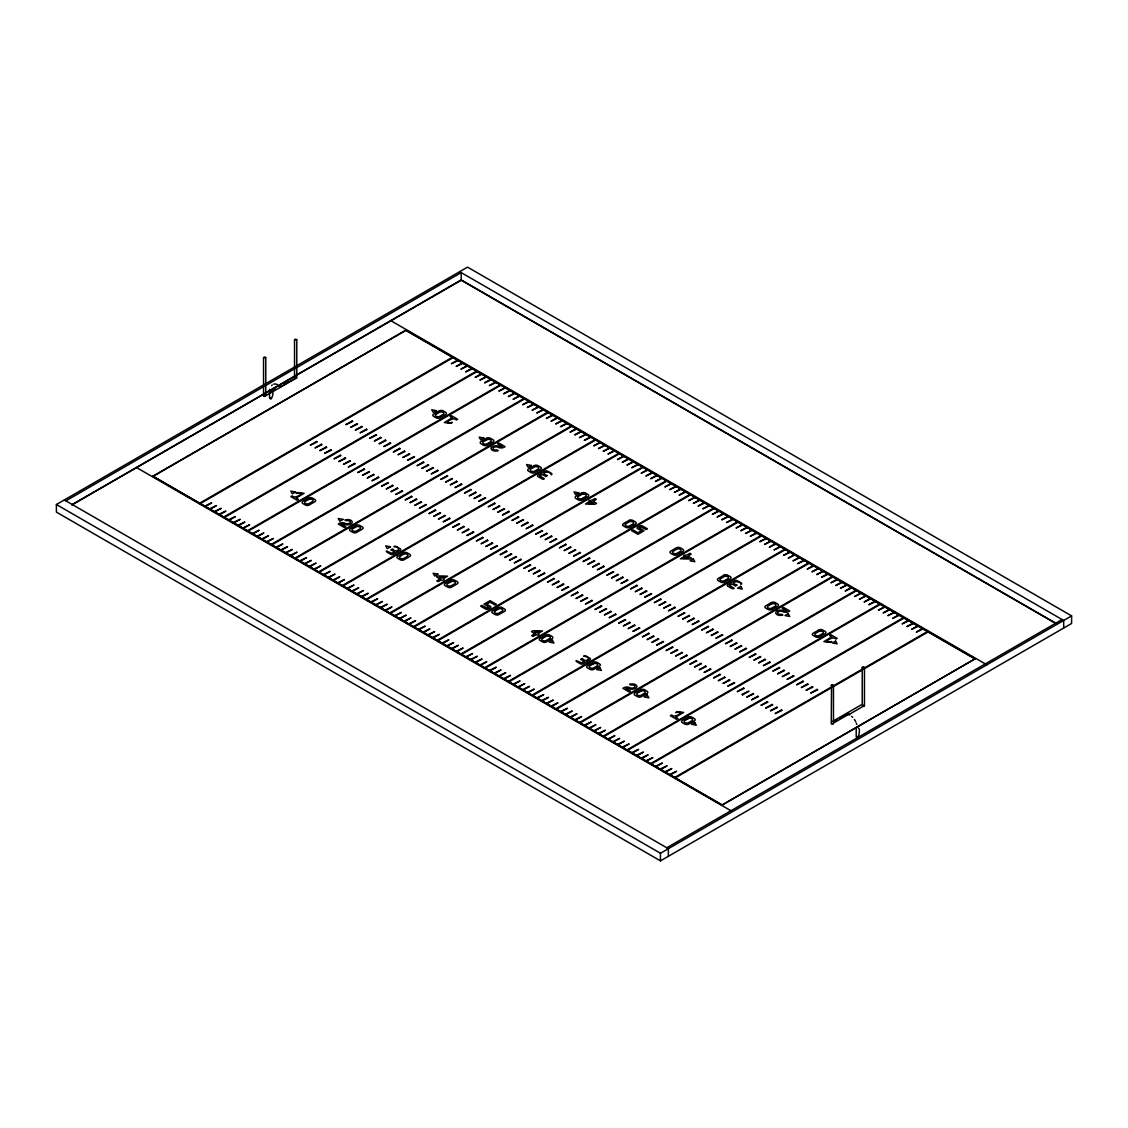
<?xml version="1.0" encoding="UTF-8"?>
<svg xmlns="http://www.w3.org/2000/svg" width="1128" height="1128" viewBox="0 0 1128 1128"><rect width="100%" height="100%" fill="white"/><g stroke="black" fill="none" stroke-linecap="round" stroke-linejoin="round"><path stroke-width="1.5" d="M264.953 395.364L265.447 396.436L263.571 396.154L263.543 357.647L264.657 356.998L265.771 357.647L265.771 394.419M265.771 357.647L263.543 357.647M263.543 395.984L264.657 395.336M271.792 391.162C275.147 392.826 270.086 402.555 270.114 397.592M294.535 376.526L294.535 339.739L295.649 339.105L296.777 339.739L296.777 378.091L294.69 378.416M296.777 339.739L294.535 339.739M848.044 714.644L833.141 723.288L833.141 724.19L831.265 723.908L831.562 684.936L833.465 685.387L833.465 722.174M833.465 685.387L831.223 685.387M832.351 721.539L862.229 704.281L862.229 667.494L863.343 666.859L864.457 667.494L864.457 705.846L862.37 706.17M864.457 667.494L862.229 667.494M858.45 728.082C861.073 729.181 857.548 741.928 856.772 736.288M491.3 447.816L491.188 448.154A4.526 2.608 0 0 0 493.303 450.692A4.526 2.608 0 0 0 498.209 450.622L496.912 449.875A2.778 1.607 0 0 1 493.782 449.55A2.608 1.509 0 0 1 493.782 447.421A3.158 1.819 0 0 1 497.815 447.111A4.512 2.608 0 0 0 503.793 447.421L505.104 446.66L498.787 443.008L497.462 443.769L502.115 446.505L501.043 446.885A2.496 1.438 0 0 1 499.648 446.589A5.175 2.989 0 0 0 492.457 446.66A4.526 2.608 0 0 0 491.286 447.788M280.717 386.453L279.392 386.805L280.153 385.212M56.4 504.512L467.542 267.139L1071.6 615.888L1071.6 623.488L660.458 860.861L56.4 512.112L56.4 504.512L660.458 853.261L1071.6 615.888M65.889 500.86L461.211 272.609L461.211 280.223L1056.062 623.657M71.882 504.695L461.211 279.913L1056.005 623.319M71.995 504.935L461.211 280.223M294.859 376.724L295.649 376.259M271.016 391.402L275.19 388.991M285.116 383.252L287.908 381.645M280.153 387.031L294.859 378.543M265.771 395.716L295.649 378.472M152.858 476.199L405.868 330.123L975.142 658.794L722.131 805.18L152.858 476.199L722.131 804.87L975.142 658.794M152.858 476.509L405.868 330.433L975.142 659.104M199.642 503.215L452.652 357.139M200.305 503.596L453.315 357.52M204.718 506.119L211.697 502.848L205.367 506.5M457.728 360.058L451.397 363.709L458.377 360.438M209.456 508.869L216.435 505.598L210.118 509.25M462.466 362.793L456.135 366.445L463.129 363.174M214.207 511.604L221.187 508.333L214.856 511.985M467.218 365.528L460.887 369.18L467.866 365.909M218.945 514.34L225.924 511.069L219.607 514.721M471.955 368.264L465.624 371.916L472.618 368.644M223.682 517.103L476.693 371.027M224.345 517.484L477.356 371.408M228.434 519.825L235.414 516.553L229.097 520.205M481.444 373.749L475.114 377.401L482.107 374.129M233.172 522.56L240.165 519.289L233.834 522.941M486.182 376.484L479.865 380.136L486.845 376.865M237.923 525.295L244.903 522.024L238.586 525.676M385.381 440.16L379.05 443.812L386.044 440.54L385.311 440.117M490.934 379.219L484.603 382.871L491.582 379.6M242.661 528.031L249.655 524.76L243.324 528.412M495.671 381.969L489.355 385.621L496.334 382.35M247.413 530.794L500.423 384.719M248.061 531.175L501.072 385.099M252.15 533.516L259.144 530.245L252.813 533.896M505.161 387.44L498.844 391.092L505.823 387.82M256.902 536.251L263.882 532.98L257.551 536.632M509.912 390.175L503.581 393.827L510.561 390.556M261.64 538.987L268.619 535.715L262.302 539.367M514.65 392.925L508.319 396.577L515.313 393.305M266.391 541.736L273.371 538.465L267.04 542.117M519.388 395.66L513.071 399.312L520.05 396.041M271.129 544.486L524.139 398.41M271.792 544.866L524.802 398.79M275.866 547.207L282.86 543.936L276.529 547.588M528.877 401.131L522.56 404.783L529.54 401.512M280.618 549.942L287.598 546.671L281.281 550.323M533.629 403.88L527.298 407.532L534.291 404.261M285.356 552.692L292.349 549.421L286.018 553.072M538.366 406.616L532.049 410.268L539.029 406.996M290.107 555.427L297.087 552.156L290.756 555.808M543.118 409.351L536.787 413.003L543.766 409.732M294.845 558.177L547.856 412.101M295.508 558.557L548.518 412.481M299.597 560.898L306.576 557.627L300.245 561.279M552.607 414.836L546.276 418.488L553.256 415.217M304.334 563.647L311.314 560.376L304.997 564.028M557.345 417.571L551.014 421.223L558.007 417.952M309.086 566.383L316.066 563.112L309.735 566.764M562.082 420.307L555.766 423.959L562.745 420.688M313.824 569.118L320.803 565.847L314.486 569.499M566.834 423.042L560.503 426.694L567.497 423.423M318.561 571.868L571.572 425.806M319.224 572.249L572.234 426.187M323.313 574.603L330.292 571.332L323.976 574.984M576.323 428.527L569.992 432.179L576.986 428.908M328.051 577.339L335.044 574.067L328.713 577.719M581.061 431.263L574.744 434.914L581.724 431.643M332.802 580.074L339.782 576.803L333.465 580.455M585.813 433.998L579.482 437.65L586.461 434.379M337.54 582.809L344.533 579.538L338.203 583.19M590.55 436.748L584.234 440.399L591.213 437.128M342.292 585.573L595.302 439.497M342.94 585.954L595.951 439.878M347.029 588.294L354.009 585.023L347.692 588.675M600.04 442.218L593.709 445.87L600.702 442.599M351.781 591.03L358.76 587.759L352.429 591.41M604.791 444.954L598.46 448.606L605.44 445.334M356.518 593.765L363.498 590.494L357.181 594.146M609.529 447.703L603.198 451.355L610.192 448.084M361.256 596.515L368.25 593.243L361.919 596.895M614.266 450.439L607.95 454.09L614.929 450.819M366.008 599.264L619.018 453.188M366.671 599.645L619.681 453.569M370.745 601.985L377.739 598.714L371.408 602.366M623.756 455.909L617.439 459.561L624.418 456.29M375.497 604.721L382.477 601.45L376.16 605.101M628.507 458.659L622.177 462.311L629.156 459.025M380.235 607.47L387.228 604.199L380.897 607.851M633.245 461.394L626.928 465.046L633.908 461.775M384.986 610.206L391.966 606.934L385.635 610.586M637.997 464.13L631.666 467.782L638.645 464.51M389.724 612.955L642.734 466.879M390.387 613.336L643.397 467.26M394.476 615.676L401.455 612.405L395.124 616.057M647.486 469.615L641.155 473.252L648.135 469.981M399.213 618.426L406.193 615.155L399.876 618.807M652.224 472.35L645.893 476.002L652.886 472.731M403.965 621.161L410.944 617.89L404.614 621.542M656.961 475.085L650.644 478.737L657.624 475.466M408.703 623.897L415.682 620.626L409.365 624.277M661.713 477.821L655.382 481.473L662.376 478.201M413.44 626.646L666.451 480.584M414.103 627.027L667.113 480.965M418.192 629.382L425.171 626.111L418.855 629.762M671.202 483.306L664.871 486.958L671.865 483.686M422.929 632.117L429.923 628.846L423.592 632.498M675.94 486.041L669.623 489.693L676.603 486.422M427.681 634.852L434.661 631.581L428.344 635.233M680.692 488.776L674.361 492.428L681.34 489.157M432.419 637.588L439.412 634.317L433.081 637.969M685.429 491.512L679.112 495.164L686.092 491.893M437.171 640.351L690.181 494.275M437.819 640.732L690.829 494.656M441.908 643.073L448.888 639.802L442.571 643.453M694.918 496.997L688.588 500.649L695.581 497.377M446.66 645.808L453.639 642.537L447.308 646.189M699.656 499.732L693.339 503.384L700.319 500.113M451.397 648.544L458.377 645.272L452.06 648.924M704.408 502.468L698.077 506.119L705.07 502.848M456.135 651.293L463.129 648.022L456.798 651.674M709.145 505.217L702.829 508.869L709.808 505.598M460.887 654.043L713.897 507.967M461.549 654.423L714.56 508.347M465.624 656.764L472.618 653.493L466.287 657.145M718.635 510.688L712.318 514.34L719.297 511.069M470.376 659.499L477.356 656.228L471.039 659.88M723.386 513.423L717.055 517.075L724.035 513.804M475.114 662.249L482.107 658.978L475.776 662.629M728.124 516.173L721.807 519.825L728.787 516.553M479.865 664.984L486.845 661.713L480.514 665.365M732.876 518.908L726.545 522.56L733.524 519.289M484.603 667.734L737.613 521.658M485.266 668.114L738.276 522.038M489.355 670.455L496.334 667.184L490.003 670.836M742.365 524.379L736.034 528.031L743.014 524.76M494.092 673.204L501.072 669.919L494.755 673.571M747.103 527.129L740.772 530.78L747.765 527.509M498.844 675.94L505.823 672.669L499.492 676.321M751.84 529.864L745.523 533.516L752.503 530.245M503.581 678.675L510.561 675.404L504.244 679.056M756.592 532.599L750.261 536.251L757.255 532.98M508.319 681.425L761.33 535.363M508.982 681.805L761.992 535.729M513.071 684.16L520.05 680.875L513.734 684.527M766.081 538.084L759.75 541.736L766.744 538.465M517.808 686.896L524.802 683.624L518.471 687.276M770.819 540.82L764.502 544.471L771.481 541.2M522.56 689.631L529.54 686.36L523.209 690.012M775.57 543.555L769.24 547.207L776.219 543.936M527.298 692.366L534.291 689.095L527.96 692.747M780.308 546.29L773.991 549.942L780.971 546.671M532.049 695.13L785.06 549.054M532.698 695.511L785.708 549.435M536.787 697.851L543.766 694.58L537.45 698.232M789.797 551.775L783.466 555.427L790.46 552.156M541.539 700.587L548.518 697.315L542.187 700.967M794.535 554.511L788.218 558.163L795.198 554.891M546.276 703.322L553.256 700.051L546.939 703.703M799.287 557.246L792.956 560.898L799.949 557.627M551.014 706.058L558.007 702.786L551.677 706.438M804.024 559.996L797.707 563.647L804.687 560.376M555.766 708.821L808.776 562.745M556.428 709.202L809.439 563.126M560.503 711.542L567.497 708.271L561.166 711.923M813.514 565.466L807.197 569.118L814.176 565.847M565.255 714.278L572.234 711.007L565.918 714.659M818.265 568.202L811.934 571.854L818.914 568.582M569.992 717.013L576.986 713.742L570.655 717.394M823.003 570.951L816.686 574.603L823.666 571.332M574.744 719.763L581.724 716.491L575.393 720.143M827.755 573.687L821.424 577.339L828.403 574.067M579.482 722.512L832.492 576.436M580.144 722.893L833.155 576.817M584.234 725.233L591.213 721.962L584.882 725.614M837.244 579.157L830.913 582.809L837.892 579.538M588.971 727.969L595.951 724.698L589.634 728.35M841.981 581.907L835.651 585.559L842.644 582.288M593.709 730.718L600.702 727.447L594.371 731.099M846.719 584.642L840.402 588.294L847.382 585.023M598.46 733.454L605.44 730.183L599.123 733.835M851.471 587.378L845.14 591.03L852.134 587.759M603.198 736.203L856.208 590.127M603.861 736.584L856.871 590.508M607.95 738.925L614.929 735.653L608.612 739.305M860.96 592.863L854.629 596.515L861.609 593.243M612.687 741.674L619.681 738.403L613.35 742.055M865.698 595.598L859.381 599.25L866.36 595.979M617.439 744.409L624.418 741.138L618.088 744.79M870.449 598.333L864.118 601.985L871.098 598.714M622.177 747.145L629.156 743.874L622.839 747.526M875.187 601.069L868.856 604.721L875.85 601.45M626.928 749.909L879.939 603.832M627.577 750.275L880.587 604.213M631.666 752.63L638.645 749.359L632.329 753.01M884.676 606.554L878.345 610.206L885.339 606.934M636.418 755.365L643.397 752.094L637.066 755.746M889.414 609.289L883.097 612.941L890.077 609.67M742.619 694.806L748.95 691.154L741.956 694.425L742.689 694.848M641.155 758.101L648.135 754.829L641.818 758.481M894.166 612.025L887.835 615.676L894.828 612.405M645.893 760.836L652.886 757.565L646.555 761.217M898.903 614.774L892.586 618.426L899.566 615.155M650.644 763.6L903.655 617.524M651.307 763.98L904.318 617.904M655.382 766.321L662.376 763.05L656.045 766.702M908.392 620.245L902.076 623.897L909.055 620.626M660.134 769.056L667.113 765.785L660.782 769.437M913.144 622.98L906.813 626.632L913.793 623.361M664.871 771.792L671.865 768.52L665.534 772.172M917.882 625.73L911.565 629.382L918.544 626.111M669.623 774.541L676.603 771.27L670.272 774.922M922.634 628.465L916.303 632.117L923.282 628.846M674.685 777.474L927.695 631.412M675.348 777.855L928.358 631.793M834.537 721.567L837.314 719.96M840.092 718.353L845.662 715.138M848.961 714.517L863.343 706.227M666.789 847.777L1062.111 619.54M436.183 414.188L439.37 412.354A2.637 1.523 0 0 1 440.865 411.931L441.541 411.931A2.637 1.523 0 0 1 443.036 412.354A2.637 1.523 0 0 1 443.05 414.469L439.864 416.302A2.637 1.523 0 0 1 438.369 416.726L437.692 416.726A2.637 1.523 0 0 1 435.535 415.71A2.637 1.523 0 0 1 436.127 414.159M400.313 556.16L403.5 554.341A2.637 1.523 0 0 1 404.994 553.918L405.671 553.918A2.637 1.523 0 0 1 407.166 554.327A2.637 1.523 0 0 1 407.18 556.456L403.993 558.275A2.637 1.523 0 0 1 402.499 558.698L401.822 558.698A2.637 1.523 0 0 1 399.664 557.697A2.637 1.523 0 0 1 400.257 556.132M625.941 523.73L629.128 521.911A2.637 1.523 0 0 1 630.566 521.46L631.299 521.489A2.637 1.523 0 0 1 633.4 522.461A2.637 1.523 0 0 1 632.808 524.026L629.621 525.859A2.637 1.523 0 0 1 628.127 526.268L627.45 526.282A2.637 1.523 0 0 1 625.293 525.267A2.637 1.523 0 0 1 625.885 523.702M495.192 610.939L498.379 609.12M676.56 549.294L673.374 551.127A2.637 1.523 0 0 0 673.388 553.256A2.637 1.523 0 0 0 674.882 553.665L675.573 553.665A2.637 1.523 0 0 0 677.068 553.242L680.254 551.423A2.637 1.523 0 0 0 680.847 549.858A2.637 1.523 0 0 0 678.689 548.857L678.055 548.885A2.637 1.523 0 0 0 676.518 549.265M542.624 638.335L545.811 636.502A2.637 1.523 0 0 1 547.263 636.051L547.982 636.079A2.637 1.523 0 0 1 550.097 637.052A2.637 1.523 0 0 1 549.505 638.617L546.319 640.45A2.637 1.523 0 0 1 544.824 640.873L544.147 640.873A2.637 1.523 0 0 1 541.99 639.858A2.637 1.523 0 0 1 542.582 638.307M720.82 578.509L724.007 576.69A2.637 1.523 0 0 1 725.445 576.239M688.136 718.663L684.95 720.496A2.637 1.523 0 0 0 684.964 722.625A2.637 1.523 0 0 0 686.458 723.034L687.135 723.034A2.637 1.523 0 0 0 688.63 722.611L691.816 720.792A2.637 1.523 0 0 0 692.409 719.227A2.637 1.523 0 0 0 690.265 718.226M847.847 712.966L848.637 713.418M847.847 714.785L847.086 714.56M310.115 499.14L310.792 499.14A2.637 1.523 0 0 1 312.893 500.113A2.637 1.523 0 0 1 312.301 501.678L309.114 503.497A2.637 1.523 0 0 1 307.62 503.92L306.943 503.92A2.637 1.523 0 0 1 304.786 502.919A2.637 1.523 0 0 1 305.378 501.354L308.621 499.563A2.637 1.523 0 0 1 310.059 499.112M820.38 631.045L821.057 631.045A2.637 1.523 0 0 1 823.158 632.018A2.637 1.523 0 0 1 822.566 633.583L819.379 635.416A2.637 1.523 0 0 1 817.885 635.825L817.208 635.825A2.637 1.523 0 0 1 815.05 634.824A2.637 1.523 0 0 1 815.643 633.259L818.886 631.468A2.637 1.523 0 0 1 820.324 631.017M583.853 494.106L583.176 494.106A2.637 1.523 0 0 0 581.639 494.501L578.495 496.348A2.637 1.523 0 0 0 577.86 497.885A2.637 1.523 0 0 0 580.004 498.886L580.694 498.886A2.637 1.523 0 0 0 582.189 498.463L585.376 496.644A2.637 1.523 0 0 0 585.968 495.079A2.637 1.523 0 0 0 583.81 494.078M863.343 705.197L864.457 705.846M459.632 271.707L1063.69 620.456L1063.69 628.056M390.711 320.62L987.042 664.9M848.637 714.334L849.751 714.983M270.664 398.142L271.453 398.607M345.14 519.994L346.465 520.755A2.778 1.607 0 0 1 349.581 521.08A2.608 1.509 0 0 1 349.581 523.209A3.158 1.819 0 0 1 345.549 523.533A4.512 2.608 0 0 0 339.57 523.209L338.259 523.97L344.576 527.622L345.901 526.861L341.248 524.125L342.32 523.759A2.496 1.438 0 0 1 343.716 524.041A5.175 2.989 0 0 0 350.907 523.97A4.47 2.58 0 0 0 352.063 522.814L352.176 522.49A4.47 2.58 0 0 0 350.075 519.938A4.47 2.58 0 0 0 345.224 520.008M629.776 684.329L631.088 685.091A2.778 1.607 0 0 1 634.218 685.415A2.608 1.509 0 0 1 634.218 687.544A3.158 1.819 0 0 1 630.185 687.854A4.512 2.608 0 0 0 624.207 687.544L622.896 688.306L629.212 691.957L630.538 691.196L625.885 688.461L626.956 688.094A2.496 1.438 0 0 1 628.352 688.376A5.175 2.989 0 0 0 635.543 688.306A4.47 2.58 0 0 0 636.7 687.149L636.812 686.825A4.47 2.58 0 0 0 634.697 684.273A4.47 2.58 0 0 0 629.861 684.343M136.389 467.457L731.184 810.863M64.31 499.944L668.368 848.693L668.368 856.293M856.208 728.124L856.208 736.852M660.458 853.261L660.458 860.861M269.55 389.371L269.55 398.142M264.657 394.166L264.657 395.984M271.679 385.607A10.716 6.19 60 0 1 272.229 384.972M273.639 384.169A10.716 6.19 60 0 1 277.262 384.521M851.71 716.407A10.716 6.19 60 0 1 852.655 717.323M854.361 719.452A10.716 6.19 60 0 1 855.771 721.878M856.321 723.147A10.716 6.19 60 0 1 856.758 724.43M688.08 718.649A2.637 1.523 0 0 1 689.575 718.226M358.182 526.494A2.637 1.523 0 0 1 360.34 527.509A2.637 1.523 0 0 1 359.747 529.06L356.561 530.893A2.637 1.523 0 0 1 355.066 531.316L354.389 531.316A2.637 1.523 0 0 1 352.232 530.301A2.637 1.523 0 0 1 352.824 528.75L356.053 526.945A2.637 1.523 0 0 1 357.505 526.494M495.136 610.911A2.637 1.523 0 0 0 494.543 612.476A2.637 1.523 0 0 0 496.701 613.477L497.377 613.477A2.637 1.523 0 0 0 498.872 613.054L502.059 611.235A2.637 1.523 0 0 0 502.651 609.67A2.637 1.523 0 0 0 500.508 608.669M498.322 609.092A2.637 1.523 0 0 1 499.817 608.669M777.093 610.953A4.526 2.608 0 0 0 775.923 612.123L775.824 612.49A4.526 2.608 0 0 0 777.939 615.028A4.526 2.608 0 0 0 782.846 614.957L781.535 614.21A2.778 1.607 0 0 1 778.419 613.886A2.608 1.509 0 0 1 778.419 611.757A3.158 1.819 0 0 1 782.451 611.446A4.512 2.608 0 0 0 788.43 611.757L789.741 610.995L783.424 607.343L782.099 608.105L786.752 610.84L785.68 611.207A2.496 1.438 0 0 1 784.284 610.925A5.175 2.989 0 0 0 777.093 610.995M726.122 576.239A2.637 1.523 0 0 1 728.279 577.24A2.637 1.523 0 0 1 727.687 578.805L724.5 580.638A2.637 1.523 0 0 1 723.006 581.047L722.329 581.061A2.637 1.523 0 0 1 720.172 580.046A2.637 1.523 0 0 1 720.764 578.481M536.378 466.682A2.637 1.523 0 0 1 538.521 467.683A2.637 1.523 0 0 1 537.929 469.248L534.742 471.081A2.637 1.523 0 0 1 533.248 471.504L532.571 471.504A2.637 1.523 0 0 1 530.414 470.489A2.637 1.523 0 0 1 531.006 468.938L534.249 467.133A2.637 1.523 0 0 1 535.687 466.682M296.382 497.956L298.455 499.478L297.143 500.24L290.812 496.588L292.138 495.826C295.282 500.24 307.62 490.13 296.213 493.472L297.806 492.555L304.123 493.317L296.41 497.885M394.476 551.902L391.825 553.298L386.354 550.986A2.326 1.339 0 0 0 387.017 552.128L390.697 554.257A1.861 1.072 0 0 0 393.334 554.257L400.186 550.295A1.861 1.072 0 0 0 400.186 548.772L396.506 546.643A2.326 1.339 0 0 0 394.518 546.262L393.869 546.643C403.514 547.306 396.111 553.735 393.066 549.378A1.495 0.86 0 0 1 392.643 548.871L390.866 549.9A1.495 0.86 0 0 1 391.754 550.14L394.476 551.902M452.102 417.825L444.361 422.549L450.692 423.31L452.272 422.394C441.034 425.735 453.132 415.626 456.346 420.039L457.672 419.278L451.341 415.626L450.03 416.387L452.102 417.825M439.934 578.904L436.564 576.775L437.213 576.394A2.749 1.593 0 0 1 438.82 575.943L447.633 576.168L443.346 578.636L444.206 579.665L442.881 580.426L441.189 579.905L438.143 581.639L436.818 580.878L439.878 579.073M488.621 607.047L486.774 608.048L481.896 605.384L480.57 606.145L485.576 609.035A1.861 1.072 0 0 0 488.212 609.035L490.327 607.809A1.861 1.072 0 0 0 490.327 606.286L486.633 604.157L490.06 602.183L495.065 605.073L496.39 604.312L490.06 600.66L483.997 604.157L488.621 607.047M539.692 475.819L544.373 478.765L543.724 479.146A2.326 1.339 0 0 1 541.736 478.765L538.056 476.636A1.861 1.072 0 0 1 538.056 475.114L544.909 471.166A1.861 1.072 0 0 1 547.545 471.166L551.225 473.295A2.326 1.339 0 0 1 551.888 474.437L551.225 474.817C550.788 469.967 538.606 472.872 546.488 475.269A1.495 0.86 0 0 0 547.376 475.508L545.599 476.538A1.495 0.86 0 0 0 545.176 476.03L542.145 474.465L539.692 475.819M534.813 633.682L531.697 635.656L533.022 636.418L536.167 634.655L537.76 635.205L539.085 634.444L538.169 633.471L542.512 630.947L533.699 630.721A2.749 1.593 0 0 0 532.092 631.172L531.443 631.553L534.813 633.682M589.93 501.283L585.488 504.033L594.301 504.244A2.749 1.593 0 0 0 595.908 503.793L596.557 503.412L593.187 501.283L596.303 499.309L594.978 498.548L591.932 500.296L588.915 500.522L589.93 501.283M584.234 661.445L581.681 662.855L576.112 660.543A2.326 1.339 0 0 0 576.775 661.685L580.455 663.814A1.861 1.072 0 0 0 583.091 663.814L589.944 659.852A1.861 1.072 0 0 0 589.944 658.329L586.264 656.2A2.326 1.339 0 0 0 584.276 655.819L583.627 656.2C593.116 656.877 585.982 663.306 582.823 658.935A1.495 0.86 0 0 1 582.4 658.428L580.624 659.457A1.495 0.86 0 0 1 581.512 659.697L584.234 661.445M639.393 527.848L644.003 530.809L637.94 534.305L631.609 530.654L632.935 529.892L637.94 532.783L641.367 530.809L637.673 528.679A1.861 1.072 0 0 1 637.673 527.157L639.787 525.944A1.861 1.072 0 0 1 642.424 525.944L647.43 528.835L646.104 529.582L641.226 526.931L639.393 527.848M684.809 556.062L680.367 558.797L689.18 559.023A2.749 1.593 0 0 0 690.787 558.571L691.436 558.191L688.066 556.118L691.182 554.088L689.857 553.326L686.712 555.089L683.794 555.3L684.809 556.062M675.898 717.07L677.97 718.592L676.659 719.354L670.328 715.702L671.654 714.94C674.812 719.34 687.079 709.258 675.728 712.572L677.308 711.669L683.639 712.431L675.968 716.914M729.449 585.376L734.131 588.322L733.482 588.703A2.326 1.339 0 0 1 731.494 588.322L727.814 586.193A1.861 1.072 0 0 1 727.814 584.671L734.666 580.708A1.861 1.072 0 0 1 737.303 580.708L740.983 582.852A2.326 1.339 0 0 1 741.646 583.98L740.983 584.36C740.419 579.482 728.392 582.471 736.246 584.826A1.495 0.86 0 0 0 737.134 585.065L735.357 586.095A1.495 0.86 0 0 0 734.934 585.587L732.001 584.022L729.506 585.263M831.618 636.939L823.877 641.649L830.194 642.41L831.787 641.508C820.479 644.849 832.675 634.726 835.862 639.139L837.188 638.377L830.857 634.726L829.545 635.487L831.618 636.939M316.587 441.527L310.271 445.179L317.25 441.908L316.587 441.527M352.176 420.998L345.845 424.65L352.824 421.379L352.176 420.998M321.339 444.277L315.008 447.929L321.988 444.658L321.339 444.277M356.913 423.733L350.582 427.385L357.576 424.114L356.913 423.733M326.077 447.012L319.76 450.664L326.739 447.393L326.077 447.012M361.665 426.469L355.334 430.12L362.314 426.849L361.665 426.469M330.828 449.748L324.497 453.4L331.477 450.128L330.828 449.748M366.403 429.204L360.072 432.856L367.065 429.585L366.403 429.204M340.318 455.233L333.987 458.884L340.966 455.613L340.318 455.233M375.892 434.689L369.561 438.341L376.555 435.07L375.892 434.689M345.055 457.968L338.724 461.62L345.718 458.349L345.055 457.968M380.629 437.424L374.313 441.076L381.292 437.805L380.629 437.424M295.564 492.019L292.392 493.852L290.812 491.103L295.564 492.019M349.793 460.703L343.476 464.355L350.455 461.084L349.793 460.703M436.451 410.677L433.293 412.495L431.714 409.76L436.451 410.677M439.356 410.832L433.561 414.173A2.651 1.537 0 0 0 433.561 416.302L436.198 417.825A2.651 1.537 0 0 0 439.878 417.825L445.673 414.484A2.651 1.537 0 0 0 445.673 412.354L443.036 410.832A2.651 1.537 0 0 0 439.356 410.832M354.544 463.439L348.214 467.091L355.207 463.819L354.544 463.439M390.119 442.909L383.802 446.561L390.781 443.29L390.119 442.909M308.607 498.026L302.812 501.382A2.651 1.537 0 0 0 302.812 503.511L305.448 505.034A2.651 1.537 0 0 0 309.128 505.034L314.938 501.678A2.651 1.537 0 0 0 314.938 499.549L312.301 498.026A2.651 1.537 0 0 0 308.607 498.026M364.034 468.924L357.703 472.576L364.682 469.304L364.034 468.924M399.608 448.38L393.291 452.032L400.271 448.761L399.608 448.38M368.771 471.659L362.455 475.311L369.434 472.04L368.771 471.659M404.36 451.115L398.029 454.767L405.008 451.496L404.36 451.115M373.523 474.394L367.192 478.046L374.172 474.775L373.523 474.394M409.097 453.865L402.766 457.517L409.76 454.246L409.097 453.865M378.261 477.144L371.944 480.796L378.923 477.525L378.261 477.144M413.835 456.6L407.518 460.252L414.498 456.981L413.835 456.6M387.75 482.615L381.419 486.267L388.413 482.995L387.75 482.615M423.324 462.071L417.007 465.723L423.987 462.452L423.324 462.071M392.488 485.35L386.171 489.002L393.15 485.731L392.488 485.35M428.076 464.821L421.745 468.472L428.739 465.201L428.076 464.821M342.997 519.416L339.838 521.235L338.259 518.499L342.997 519.416M397.239 488.1L390.908 491.752L397.902 488.48L397.239 488.1M432.814 467.556L426.497 471.208L433.476 467.937L432.814 467.556M483.898 438.073L480.739 439.892L479.16 437.156L483.898 438.073M486.746 438.256L480.951 441.598A2.651 1.537 0 0 0 480.951 443.727L483.588 445.25A2.651 1.537 0 0 0 487.268 445.25L493.077 441.908A2.651 1.537 0 0 0 493.077 439.779L490.44 438.256A2.651 1.537 0 0 0 486.746 438.256M401.977 490.835L395.66 494.487L402.64 491.216L401.977 490.835M437.565 470.291L431.234 473.943L438.214 470.672L437.565 470.291M356.039 525.422L350.244 528.764A2.651 1.537 0 0 0 350.244 530.893L352.881 532.416A2.651 1.537 0 0 0 356.575 532.416L362.37 529.074A2.651 1.537 0 0 0 362.37 526.945L359.733 525.422A2.651 1.537 0 0 0 356.039 525.422M411.466 496.306L405.149 499.958L412.129 496.687L411.466 496.306M447.055 475.776L440.724 479.428L447.703 476.157L447.055 475.776M416.218 499.055L409.887 502.707L416.866 499.436L416.218 499.055M451.792 478.512L445.461 482.164L452.455 478.892L451.792 478.512M420.955 501.791L414.639 505.443L421.618 502.171L420.955 501.791M456.544 481.247L450.213 484.899L457.192 481.628L456.544 481.247M425.707 504.526L419.376 508.178L426.356 504.907L425.707 504.526M461.281 483.982L454.951 487.634L461.944 484.363L461.281 483.982M435.182 510.011L428.866 513.663L435.845 510.392L435.182 510.011M470.771 489.467L464.44 493.119L471.433 489.848L470.771 489.467M439.934 512.746L433.603 516.398L440.597 513.127L439.934 512.746M475.508 492.203L469.192 495.855L476.171 492.584L475.508 492.203M390.443 546.798L387.271 548.631L385.691 545.881L390.443 546.798M444.672 515.482L438.355 519.134L445.334 515.863L444.672 515.482M480.26 494.938L473.929 498.59L480.909 495.319L480.26 494.938M531.33 465.455L528.172 467.274L526.593 464.539L531.33 465.455M534.235 465.61L528.44 468.952A2.651 1.537 0 0 0 528.44 471.081L531.062 472.604A2.651 1.537 0 0 0 534.757 472.604L540.552 469.262A2.651 1.537 0 0 0 540.552 467.133L537.915 465.61A2.651 1.537 0 0 0 534.235 465.61M449.423 518.217L443.092 521.869L450.086 518.598L449.423 518.217M484.998 497.688L478.681 501.34L485.66 498.068L484.998 497.688M403.486 552.805L397.69 556.16A2.651 1.537 0 0 0 397.69 558.289L400.327 559.812A2.651 1.537 0 0 0 404.007 559.812L409.802 556.456A2.651 1.537 0 0 0 409.802 554.327L407.18 552.805A2.651 1.537 0 0 0 403.486 552.805M458.913 523.702L452.582 527.354L459.561 524.083L458.913 523.702M494.487 503.159L488.156 506.81L495.15 503.539L494.487 503.159M463.65 526.438L457.334 530.089L464.313 526.818L463.65 526.438M499.239 505.894L492.908 509.546L499.887 506.275L499.239 505.894M468.402 529.173L462.071 532.825L469.051 529.554L468.402 529.173M503.976 508.643L497.645 512.295L504.639 509.01L503.976 508.643M473.14 531.923L466.809 535.574L473.802 532.303L473.14 531.923M508.714 511.379L502.397 515.031L509.377 511.759L508.714 511.379M482.629 537.393L476.298 541.045L483.292 537.774L482.629 537.393M518.203 516.85L511.886 520.501L518.866 517.23L518.203 516.85M487.366 540.129L481.05 543.781L488.029 540.509L487.366 540.129M522.955 519.599L516.624 523.251L523.618 519.966L522.955 519.599M437.875 574.18L434.717 576.013L433.138 573.278L437.875 574.18M492.118 542.878L485.787 546.53L492.781 543.259L492.118 542.878M527.692 522.334L521.376 525.986L528.355 522.715L527.692 522.334M578.777 492.837L575.604 494.67L574.025 491.935L578.777 492.837M581.667 492.992L575.872 496.348A2.651 1.537 0 0 0 575.872 498.477L578.509 500A2.651 1.537 0 0 0 582.203 500L587.998 496.644A2.651 1.537 0 0 0 587.998 494.515L585.361 492.992A2.651 1.537 0 0 0 581.667 492.992M496.856 545.614L490.539 549.265L497.519 545.994L496.856 545.614M532.444 525.07L526.113 528.722L533.093 525.451L532.444 525.07M444.164 576.648L441.57 578.142L439.553 576.972L444.164 576.648M450.918 580.201L445.123 583.543A2.651 1.537 0 0 0 445.123 585.672L447.76 587.194A2.651 1.537 0 0 0 451.454 587.194L457.249 583.853A2.651 1.537 0 0 0 457.249 581.724L454.612 580.201A2.651 1.537 0 0 0 450.918 580.201M506.345 551.084L500.028 554.736L507.008 551.465L506.345 551.084M541.933 530.541L535.603 534.193L542.582 530.921L541.933 530.541M591.551 502.045L588.957 503.553L593.568 503.215L591.551 502.045M511.097 553.834L504.766 557.486L511.745 554.215L511.097 553.834M546.671 533.29L540.34 536.942L547.334 533.671L546.671 533.29M515.834 556.569L509.518 560.221L516.497 556.95L515.834 556.569M551.409 536.026L545.092 539.678L552.071 536.406L551.409 536.026M520.586 559.305L514.255 562.957L521.235 559.685L520.586 559.305M556.16 538.761L549.829 542.413L556.823 539.142L556.16 538.761M530.061 564.79L523.744 568.441L530.724 565.17L530.061 564.79M565.65 544.246L559.319 547.898L566.312 544.627L565.65 544.246M534.813 567.525L528.482 571.177L535.476 567.906L534.813 567.525M570.387 546.981L564.071 550.633L571.05 547.362L570.387 546.981M539.551 570.26L533.234 573.912L540.213 570.641L539.551 570.26M575.139 549.717L568.808 553.369L575.788 550.097L575.139 549.717M629.114 520.389L623.319 523.73A2.651 1.537 0 0 0 623.319 525.859L625.941 527.382A2.651 1.537 0 0 0 629.635 527.382L635.431 524.041A2.651 1.537 0 0 0 635.431 521.911L632.794 520.389A2.651 1.537 0 0 0 629.114 520.389M544.302 572.996L537.971 576.648L544.965 573.376L544.302 572.996M579.877 552.452L573.56 556.104L580.539 552.833L579.877 552.452M498.364 607.583L492.569 610.939A2.651 1.537 0 0 0 492.569 613.068L495.206 614.591A2.651 1.537 0 0 0 498.886 614.591L504.681 611.235A2.651 1.537 0 0 0 504.681 609.106L502.059 607.583A2.651 1.537 0 0 0 498.364 607.583M553.792 578.481L547.461 582.133L554.44 578.861L553.792 578.481M589.366 557.937L583.035 561.589L590.029 558.318L589.366 557.937M558.529 581.216L552.212 584.868L559.192 581.597L558.529 581.216M594.118 560.672L587.787 564.324L594.766 561.053L594.118 560.672M563.281 583.951L556.95 587.603L563.929 584.332L563.281 583.951M598.855 563.408L592.524 567.06L599.518 563.788L598.855 563.408M568.019 586.701L561.688 590.353L568.681 587.082L568.019 586.701M603.593 566.157L597.276 569.809L604.255 566.538L603.593 566.157M577.508 592.172L571.177 595.824L578.17 592.553L577.508 592.172M613.082 571.628L606.765 575.28L613.745 572.009L613.082 571.628M582.245 594.907L575.929 598.559L582.908 595.288L582.245 594.907M617.834 574.364L611.503 578.015L618.482 574.744L617.834 574.364M586.997 597.657L580.666 601.309L587.66 598.037L586.997 597.657M622.571 577.113L616.255 580.765L623.234 577.494L622.571 577.113M676.546 547.771L670.751 551.113A2.651 1.537 0 0 0 670.751 553.256L673.388 554.764A2.651 1.537 0 0 0 677.082 554.764L682.877 551.423A2.651 1.537 0 0 0 682.877 549.294L680.24 547.771A2.651 1.537 0 0 0 676.546 547.771M591.735 600.392L585.418 604.044L592.397 600.773L591.735 600.392M627.323 579.848L620.992 583.5L627.972 580.229L627.323 579.848M539.043 631.426L536.449 632.921L534.432 631.75L539.043 631.426M545.797 634.979L540.002 638.321A2.651 1.537 0 0 0 540.002 640.45L542.639 641.973A2.651 1.537 0 0 0 546.333 641.973L552.128 638.631A2.651 1.537 0 0 0 552.128 636.502L549.491 634.979A2.651 1.537 0 0 0 545.797 634.979M601.224 605.863L594.907 609.515L601.887 606.244L601.224 605.863M636.812 585.319L630.481 588.971L637.461 585.7L636.812 585.319M686.43 556.823L683.836 558.332L688.447 557.993L686.43 556.823M605.976 608.612L599.645 612.264L606.624 608.993L605.976 608.612M641.55 588.069L635.219 591.721L642.213 588.449L641.55 588.069M552.396 640.295L549.223 642.128L553.975 643.045L552.396 640.295M693.283 558.952L690.124 560.785L694.862 561.702L693.283 558.952M610.713 611.348L604.382 615L611.376 611.729L610.713 611.348M646.288 590.804L639.971 594.456L646.95 591.185L646.288 590.804M615.465 614.083L609.134 617.735L616.114 614.464L615.465 614.083M651.039 593.539L644.708 597.191L651.702 593.92L651.039 593.539M624.94 619.568L618.623 623.22L625.603 619.935L624.94 619.568M660.529 599.024L654.198 602.676L661.191 599.405L660.529 599.024M629.692 622.303L623.361 625.955L630.355 622.684L629.692 622.303M665.266 601.76L658.949 605.412L665.929 602.14L665.266 601.76M634.429 625.039L628.113 628.691L635.092 625.42L634.429 625.039M670.018 604.495L663.687 608.147L670.666 604.876L670.018 604.495M723.993 575.167L718.198 578.509A2.651 1.537 0 0 0 718.198 580.638L720.82 582.161A2.651 1.537 0 0 0 724.514 582.161L730.31 578.819A2.651 1.537 0 0 0 730.31 576.676L727.673 575.167A2.651 1.537 0 0 0 723.993 575.167M639.181 627.774L632.85 631.426L639.844 628.155L639.181 627.774M674.755 607.231L668.439 610.882L675.418 607.611L674.755 607.231M593.243 662.362L587.448 665.717A2.651 1.537 0 0 0 587.448 667.846L590.085 669.369A2.651 1.537 0 0 0 593.765 669.369L599.56 666.014A2.651 1.537 0 0 0 599.56 663.884L596.938 662.362A2.651 1.537 0 0 0 593.243 662.362M648.67 633.259L642.34 636.911L649.319 633.64L648.67 633.259M684.245 612.716L677.914 616.367L684.907 613.096L684.245 612.716M653.408 635.995L647.091 639.646L654.071 636.375L653.408 635.995M688.982 615.451L682.666 619.103L689.645 615.832L688.982 615.451M599.828 667.691L596.67 669.51L601.407 670.427L599.828 667.691M740.729 586.348L737.557 588.167L742.309 589.084L740.729 586.348M658.16 638.73L651.829 642.382L658.808 639.111L658.16 638.73M693.734 618.186L687.403 621.838L694.397 618.567L693.734 618.186M662.897 641.465L656.566 645.117L663.56 641.846L662.897 641.465M698.472 620.936L692.155 624.588L699.134 621.316L698.472 620.936M672.387 646.95L666.056 650.602L673.049 647.331L672.387 646.95M707.961 626.407L701.644 630.058L708.624 626.787L707.961 626.407M677.124 649.686L670.808 653.338L677.787 650.066L677.124 649.686M712.713 629.142L706.382 632.794L713.361 629.523L712.713 629.142M681.876 652.421L675.545 656.073L682.539 652.802L681.876 652.421M717.45 631.891L711.134 635.543L718.113 632.272L717.45 631.891M771.425 602.549L765.63 605.891A2.651 1.537 0 0 0 765.63 608.034L768.267 609.543A2.651 1.537 0 0 0 771.961 609.543L777.756 606.201A2.651 1.537 0 0 0 777.756 604.072L775.119 602.549A2.651 1.537 0 0 0 771.425 602.549M686.614 655.171L680.297 658.822L687.276 655.551L686.614 655.171M722.202 634.627L715.871 638.279L722.851 635.008L722.202 634.627M640.732 689.716L634.923 693.057A2.651 1.537 0 0 0 634.923 695.186L637.56 696.709A2.651 1.537 0 0 0 641.254 696.709L647.049 693.367A2.651 1.537 0 0 0 647.049 691.238L644.412 689.716A2.651 1.537 0 0 0 640.732 689.716M696.103 660.641L689.786 664.293L696.766 661.022L696.103 660.641M731.691 640.098L725.36 643.75L732.34 640.478L731.691 640.098M700.855 663.377L694.524 667.029L701.503 663.757L700.855 663.377M736.429 642.847L730.098 646.499L737.092 643.228L736.429 642.847M647.26 695.074L644.102 696.892L648.84 697.809L647.26 695.074M788.162 613.731L785.003 615.564L789.741 616.466L788.162 613.731M705.592 666.126L699.261 669.778L706.255 666.507L705.592 666.126M741.166 645.583L734.85 649.234L741.829 645.963L741.166 645.583M710.344 668.862L704.013 672.514L710.992 669.242L710.344 668.862M745.918 648.318L739.587 651.97L746.581 648.699L745.918 648.318M719.819 674.332L713.502 677.984L720.482 674.713L719.819 674.332M755.407 653.803L749.077 657.455L756.056 654.184L755.407 653.803M724.571 677.082L718.24 680.734L725.233 677.463L724.571 677.082M760.145 656.538L753.828 660.19L760.808 656.919L760.145 656.538M729.308 679.817L722.992 683.469L729.971 680.198L729.308 679.817M764.897 659.274L758.566 662.926L765.545 659.654L764.897 659.274M818.872 629.932L813.062 633.287A2.651 1.537 0 0 0 813.062 635.416L815.699 636.939A2.651 1.537 0 0 0 819.393 636.939L825.188 633.583A2.651 1.537 0 0 0 825.188 631.454L822.552 629.932A2.651 1.537 0 0 0 818.872 629.932M734.06 682.553L727.729 686.205L734.709 682.933L734.06 682.553M769.634 662.009L763.318 665.661L770.297 662.39L769.634 662.009M688.122 717.14L682.327 720.496A2.651 1.537 0 0 0 682.327 722.625L684.964 724.148A2.651 1.537 0 0 0 688.644 724.148L694.439 720.792A2.651 1.537 0 0 0 694.439 718.663L691.802 717.14A2.651 1.537 0 0 0 688.122 717.14M743.549 688.038L737.218 691.69L744.198 688.418L743.549 688.038M779.124 667.494L772.793 671.146L779.786 667.875L779.124 667.494M783.861 670.229L777.544 673.881L784.524 670.61L783.861 670.229M694.707 722.47L691.549 724.289L696.286 725.205L694.707 722.47M835.608 641.127L832.436 642.946L837.188 643.862L835.608 641.127M753.039 693.509L746.708 697.16L753.687 693.889L753.039 693.509M788.613 672.965L782.282 676.617L789.276 673.346L788.613 672.965M757.776 696.244L751.445 699.896L758.439 696.625L757.776 696.244M793.351 675.714L787.034 679.366L794.013 676.095L793.351 675.714M767.266 701.729L760.935 705.381L767.928 702.109L767.266 701.729M802.84 681.185L796.523 684.837L803.503 681.566L802.84 681.185M772.003 704.464L765.686 708.116L772.666 704.845L772.003 704.464M807.592 683.92L801.261 687.572L808.24 684.301L807.592 683.92M776.755 707.2L770.424 710.851L777.418 707.58L776.755 707.2M812.329 686.67L806.012 690.322L812.992 687.051L812.329 686.67M781.492 709.949L775.176 713.601L782.155 710.33L781.492 709.949M817.081 689.405L810.75 693.057L817.73 689.786L817.081 689.405M486.76 439.779L483.574 441.612A2.637 1.523 0 0 0 483.588 443.727A2.637 1.523 0 0 0 485.082 444.15L485.759 444.15A2.637 1.523 0 0 0 487.268 443.727L490.44 441.894A2.637 1.523 0 0 0 490.44 439.779A2.637 1.523 0 0 0 488.932 439.356L488.255 439.356A2.637 1.523 0 0 0 486.76 439.779M450.932 581.724L447.745 583.557A2.637 1.523 0 0 0 447.111 585.079A2.637 1.523 0 0 0 449.268 586.095L449.945 586.095A2.637 1.523 0 0 0 451.44 585.672L454.626 583.839A2.637 1.523 0 0 0 454.612 581.724A2.637 1.523 0 0 0 453.118 581.301L452.427 581.301A2.637 1.523 0 0 0 450.932 581.724M593.257 663.899L590.071 665.717A2.637 1.523 0 0 0 589.422 667.254A2.637 1.523 0 0 0 591.58 668.255L592.256 668.255A2.637 1.523 0 0 0 593.751 667.832L596.938 666.014A2.637 1.523 0 0 0 597.53 664.448A2.637 1.523 0 0 0 595.387 663.447L594.752 663.476A2.637 1.523 0 0 0 593.201 663.87M771.439 604.072L768.253 605.905A2.637 1.523 0 0 0 767.618 607.442A2.637 1.523 0 0 0 769.761 608.443L770.452 608.443A2.637 1.523 0 0 0 771.947 608.02L775.133 606.201A2.637 1.523 0 0 0 775.726 604.636A2.637 1.523 0 0 0 773.568 603.621L772.934 603.663A2.637 1.523 0 0 0 771.397 604.044M640.732 691.238L637.56 693.071A2.637 1.523 0 0 0 637.56 695.186A2.637 1.523 0 0 0 639.068 695.609L639.745 695.609A2.637 1.523 0 0 0 641.24 695.186L644.426 693.353A2.637 1.523 0 0 0 644.412 691.238A2.637 1.523 0 0 0 642.918 690.815L642.241 690.815A2.637 1.523 0 0 0 640.732 691.238"/></g></svg>
